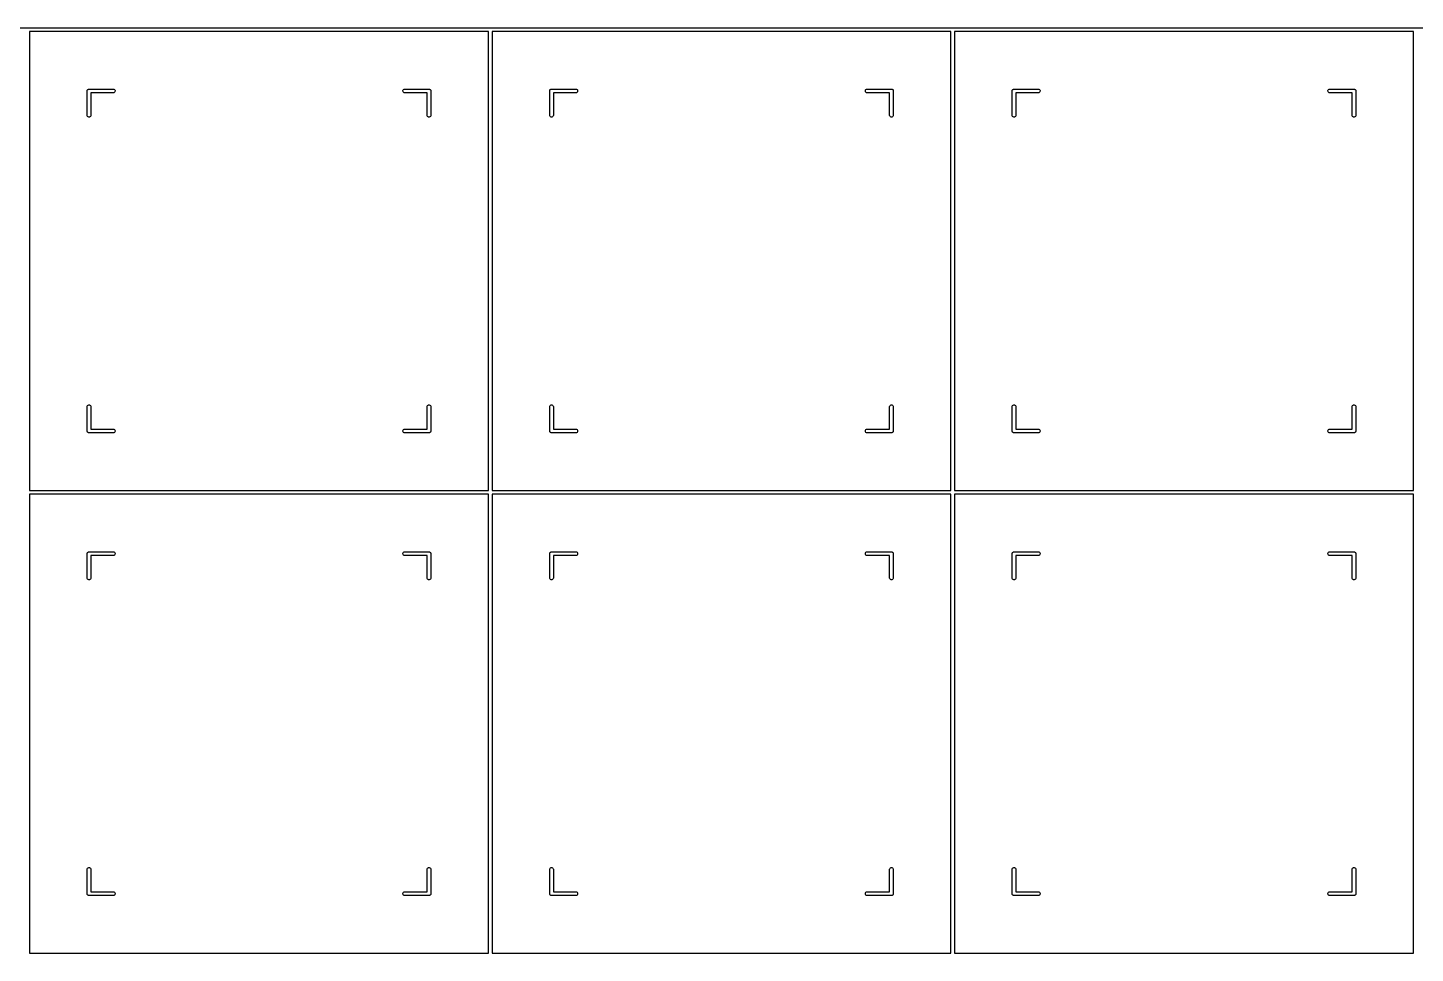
# Model space of a CAD drawing. Extents: x 143 to 352, y -200 to -124.
# Drawn here: x 181 to 238.1, y -161.8 to -123.8 of the extents above; entities that cross this region are included whole.
import ezdxf

# ---------------------------------------------------------------- set-up
doc = ezdxf.new("R2010")
doc.units = 0
doc.header["$MEASUREMENT"] = 0
doc.layers.add('BLACK', color=7, linetype='CONTINUOUS')

msp = doc.modelspace()

# ---------------------------------------------------------------- linework, layer by layer
at = {"layer": 'BLACK', "linetype": 'CONTINUOUS'}
for p, q in [((161.918, -123.75), (352.432, -123.75)), ((181.05, -123.9), (181.05, -142.8)), ((199.95, -123.9), (181.05, -123.9)), ((199.95, -142.8), (199.95, -123.9)), ((200.1, -123.9), (200.1, -142.8)), ((219, -123.9), (200.1, -123.9)), ((219, -142.8), (219, -123.9)), ((219.15, -123.9), (219.15, -142.8)), ((238.05, -123.9), (219.15, -123.9)), ((238.05, -142.8), (238.05, -123.9)), ((183.438, -126.307), (183.442, -126.301)), ((183.442, -126.301), (183.447, -126.297)), ((183.447, -126.297), (183.451, -126.292)), ((183.451, -126.292), (183.457, -126.288)), ((183.457, -126.288), (183.462, -126.284)), ((183.462, -126.284), (183.468, -126.282)), ((183.468, -126.282), (183.474, -126.278)), ((183.474, -126.278), (183.481, -126.277)), ((183.481, -126.277), (183.487, -126.275)), ((183.487, -126.275), (183.493, -126.275)), ((183.493, -126.275), (183.493, -126.275)), ((183.493, -126.275), (184.507, -126.275)), ((184.507, -126.275), (184.526, -126.278)), ((184.526, -126.278), (184.549, -126.292)), ((184.549, -126.292), (184.566, -126.312)), ((196.434, -126.312), (196.451, -126.292)), ((196.451, -126.292), (196.474, -126.278)), ((196.474, -126.278), (196.493, -126.275)), ((196.493, -126.275), (197.507, -126.275)), ((197.507, -126.275), (197.513, -126.275)), ((197.507, -126.275), (197.507, -126.275)), ((197.513, -126.275), (197.519, -126.277)), ((197.519, -126.277), (197.526, -126.278)), ((197.526, -126.278), (197.532, -126.282)), ((197.532, -126.282), (197.538, -126.284)), ((197.538, -126.284), (197.543, -126.288)), ((197.543, -126.288), (197.549, -126.292)), ((197.549, -126.292), (197.553, -126.297)), ((197.553, -126.297), (197.558, -126.301)), ((197.558, -126.301), (197.562, -126.307)), ((202.488, -126.307), (202.492, -126.301)), ((202.492, -126.301), (202.497, -126.297)), ((202.497, -126.297), (202.501, -126.292)), ((202.501, -126.292), (202.507, -126.288)), ((202.507, -126.288), (202.512, -126.284)), ((202.512, -126.284), (202.518, -126.282)), ((202.518, -126.282), (202.524, -126.278)), ((202.524, -126.278), (202.531, -126.277)), ((202.531, -126.277), (202.537, -126.275)), ((202.537, -126.275), (202.543, -126.275)), ((202.543, -126.275), (202.543, -126.275)), ((202.543, -126.275), (203.557, -126.275)), ((203.557, -126.275), (203.576, -126.278)), ((203.576, -126.278), (203.599, -126.292)), ((203.599, -126.292), (203.616, -126.312)), ((215.484, -126.312), (215.501, -126.292)), ((215.501, -126.292), (215.524, -126.278)), ((215.524, -126.278), (215.543, -126.275)), ((215.543, -126.275), (216.557, -126.275)), ((216.557, -126.275), (216.563, -126.275)), ((216.557, -126.275), (216.557, -126.275)), ((216.563, -126.275), (216.569, -126.277)), ((216.569, -126.277), (216.576, -126.278)), ((216.576, -126.278), (216.582, -126.282)), ((216.582, -126.282), (216.588, -126.284)), ((216.588, -126.284), (216.593, -126.288)), ((216.593, -126.288), (216.599, -126.292)), ((216.599, -126.292), (216.603, -126.297)), ((216.603, -126.297), (216.608, -126.301)), ((216.608, -126.301), (216.612, -126.307)), ((221.538, -126.307), (221.542, -126.301)), ((221.542, -126.301), (221.547, -126.297)), ((221.547, -126.297), (221.551, -126.292)), ((221.551, -126.292), (221.557, -126.288)), ((221.557, -126.288), (221.562, -126.284)), ((221.562, -126.284), (221.568, -126.282)), ((221.568, -126.282), (221.574, -126.278)), ((221.574, -126.278), (221.581, -126.277)), ((221.581, -126.277), (221.587, -126.275)), ((221.587, -126.275), (221.593, -126.275)), ((221.593, -126.275), (221.593, -126.275)), ((221.593, -126.275), (222.607, -126.275)), ((222.607, -126.275), (222.626, -126.278)), ((222.626, -126.278), (222.649, -126.292)), ((222.649, -126.292), (222.666, -126.312)), ((234.534, -126.312), (234.551, -126.292)), ((234.551, -126.292), (234.574, -126.278)), ((234.574, -126.278), (234.593, -126.275)), ((234.593, -126.275), (235.607, -126.275)), ((235.607, -126.275), (235.613, -126.275)), ((235.607, -126.275), (235.607, -126.275)), ((235.613, -126.275), (235.619, -126.277)), ((235.619, -126.277), (235.626, -126.278)), ((235.626, -126.278), (235.632, -126.282)), ((235.632, -126.282), (235.638, -126.284)), ((235.638, -126.284), (235.643, -126.288)), ((235.643, -126.288), (235.649, -126.292)), ((235.649, -126.292), (235.653, -126.297)), ((235.653, -126.297), (235.658, -126.301)), ((235.658, -126.301), (235.662, -126.307)), ((183.425, -126.337), (183.427, -126.331)), ((183.425, -126.343), (183.425, -126.337)), ((183.425, -127.357), (183.425, -126.343)), ((183.427, -126.331), (183.428, -126.324)), ((183.428, -126.324), (183.432, -126.318)), ((183.432, -126.318), (183.434, -126.312)), ((183.434, -126.312), (183.438, -126.307)), ((184.507, -126.425), (183.575, -126.425)), ((183.575, -126.425), (183.575, -127.357)), ((184.526, -126.422), (184.507, -126.425)), ((184.549, -126.408), (184.526, -126.422)), ((184.566, -126.388), (184.549, -126.408)), ((184.566, -126.312), (184.575, -126.337)), ((184.575, -126.363), (184.566, -126.388)), ((184.575, -126.337), (184.575, -126.363)), ((196.425, -126.337), (196.434, -126.312)), ((196.425, -126.363), (196.425, -126.337)), ((196.434, -126.388), (196.425, -126.363)), ((196.451, -126.408), (196.434, -126.388)), ((196.474, -126.422), (196.451, -126.408)), ((196.493, -126.425), (196.474, -126.422)), ((197.425, -126.425), (196.493, -126.425)), ((197.425, -127.357), (197.425, -126.425)), ((197.562, -126.307), (197.566, -126.312)), ((197.566, -126.312), (197.568, -126.318)), ((197.568, -126.318), (197.572, -126.324)), ((197.572, -126.324), (197.573, -126.331)), ((197.573, -126.331), (197.575, -126.337)), ((197.575, -126.337), (197.575, -126.343)), ((197.575, -126.343), (197.575, -126.343)), ((197.575, -126.343), (197.575, -127.357)), ((202.475, -126.337), (202.477, -126.331)), ((202.475, -126.343), (202.475, -126.337)), ((202.475, -127.357), (202.475, -126.343)), ((202.477, -126.331), (202.478, -126.324)), ((202.478, -126.324), (202.482, -126.318)), ((202.482, -126.318), (202.484, -126.312)), ((202.484, -126.312), (202.488, -126.307)), ((203.557, -126.425), (202.625, -126.425)), ((202.625, -126.425), (202.625, -127.357)), ((203.576, -126.422), (203.557, -126.425)), ((203.599, -126.408), (203.576, -126.422)), ((203.616, -126.388), (203.599, -126.408)), ((203.616, -126.312), (203.625, -126.337)), ((203.625, -126.363), (203.616, -126.388)), ((203.625, -126.337), (203.625, -126.363)), ((215.475, -126.337), (215.484, -126.312)), ((215.475, -126.363), (215.475, -126.337)), ((215.484, -126.388), (215.475, -126.363)), ((215.501, -126.408), (215.484, -126.388)), ((215.524, -126.422), (215.501, -126.408)), ((215.543, -126.425), (215.524, -126.422)), ((216.475, -126.425), (215.543, -126.425)), ((216.475, -127.357), (216.475, -126.425)), ((216.612, -126.307), (216.616, -126.312)), ((216.616, -126.312), (216.618, -126.318)), ((216.618, -126.318), (216.622, -126.324)), ((216.622, -126.324), (216.623, -126.331)), ((216.623, -126.331), (216.625, -126.337)), ((216.625, -126.337), (216.625, -126.343)), ((216.625, -126.343), (216.625, -126.343)), ((216.625, -126.343), (216.625, -127.357)), ((221.525, -126.337), (221.527, -126.331)), ((221.525, -126.343), (221.525, -126.337)), ((221.525, -127.357), (221.525, -126.343)), ((221.527, -126.331), (221.528, -126.324)), ((221.528, -126.324), (221.532, -126.318)), ((221.532, -126.318), (221.534, -126.312)), ((221.534, -126.312), (221.538, -126.307)), ((222.607, -126.425), (221.675, -126.425)), ((221.675, -126.425), (221.675, -127.357)), ((222.626, -126.422), (222.607, -126.425)), ((222.649, -126.408), (222.626, -126.422)), ((222.666, -126.388), (222.649, -126.408)), ((222.666, -126.312), (222.675, -126.337)), ((222.675, -126.363), (222.666, -126.388)), ((222.675, -126.337), (222.675, -126.363)), ((234.525, -126.337), (234.534, -126.312)), ((234.525, -126.363), (234.525, -126.337)), ((234.534, -126.388), (234.525, -126.363)), ((234.551, -126.408), (234.534, -126.388)), ((234.574, -126.422), (234.551, -126.408)), ((234.593, -126.425), (234.574, -126.422)), ((235.525, -126.425), (234.593, -126.425)), ((235.525, -127.357), (235.525, -126.425)), ((235.662, -126.307), (235.666, -126.312)), ((235.666, -126.312), (235.668, -126.318)), ((235.668, -126.318), (235.672, -126.324)), ((235.672, -126.324), (235.673, -126.331)), ((235.673, -126.331), (235.675, -126.337)), ((235.675, -126.337), (235.675, -126.343)), ((235.675, -126.343), (235.675, -126.343)), ((235.675, -126.343), (235.675, -127.357)), ((183.428, -127.376), (183.425, -127.357)), ((183.442, -127.399), (183.428, -127.376)), ((183.462, -127.416), (183.442, -127.399)), ((183.487, -127.425), (183.462, -127.416)), ((183.513, -127.425), (183.487, -127.425)), ((183.538, -127.416), (183.513, -127.425)), ((183.558, -127.399), (183.538, -127.416)), ((183.572, -127.376), (183.558, -127.399)), ((183.575, -127.357), (183.572, -127.376)), ((197.428, -127.376), (197.425, -127.357)), ((197.442, -127.399), (197.428, -127.376)), ((197.462, -127.416), (197.442, -127.399)), ((197.487, -127.425), (197.462, -127.416)), ((197.513, -127.425), (197.487, -127.425)), ((197.538, -127.416), (197.513, -127.425)), ((197.558, -127.399), (197.538, -127.416)), ((197.572, -127.376), (197.558, -127.399)), ((197.575, -127.357), (197.572, -127.376)), ((202.478, -127.376), (202.475, -127.357)), ((202.492, -127.399), (202.478, -127.376)), ((202.512, -127.416), (202.492, -127.399)), ((202.537, -127.425), (202.512, -127.416)), ((202.563, -127.425), (202.537, -127.425)), ((202.588, -127.416), (202.563, -127.425)), ((202.608, -127.399), (202.588, -127.416)), ((202.622, -127.376), (202.608, -127.399)), ((202.625, -127.357), (202.622, -127.376)), ((216.478, -127.376), (216.475, -127.357)), ((216.492, -127.399), (216.478, -127.376)), ((216.512, -127.416), (216.492, -127.399)), ((216.537, -127.425), (216.512, -127.416)), ((216.563, -127.425), (216.537, -127.425)), ((216.588, -127.416), (216.563, -127.425)), ((216.608, -127.399), (216.588, -127.416)), ((216.622, -127.376), (216.608, -127.399)), ((216.625, -127.357), (216.622, -127.376)), ((221.528, -127.376), (221.525, -127.357)), ((221.542, -127.399), (221.528, -127.376)), ((221.562, -127.416), (221.542, -127.399)), ((221.587, -127.425), (221.562, -127.416)), ((221.613, -127.425), (221.587, -127.425)), ((221.638, -127.416), (221.613, -127.425)), ((221.658, -127.399), (221.638, -127.416)), ((221.672, -127.376), (221.658, -127.399)), ((221.675, -127.357), (221.672, -127.376)), ((235.528, -127.376), (235.525, -127.357)), ((235.542, -127.399), (235.528, -127.376)), ((235.562, -127.416), (235.542, -127.399)), ((235.587, -127.425), (235.562, -127.416)), ((235.613, -127.425), (235.587, -127.425)), ((235.638, -127.416), (235.613, -127.425)), ((235.658, -127.399), (235.638, -127.416)), ((235.672, -127.376), (235.658, -127.399)), ((235.675, -127.357), (235.672, -127.376)), ((183.425, -139.343), (183.428, -139.324)), ((183.425, -140.337), (183.425, -139.343)), ((183.428, -139.324), (183.442, -139.301)), ((183.442, -139.301), (183.462, -139.284)), ((183.462, -139.284), (183.487, -139.275)), ((183.487, -139.275), (183.513, -139.275)), ((183.513, -139.275), (183.538, -139.284)), ((183.538, -139.284), (183.558, -139.301)), ((183.558, -139.301), (183.572, -139.324)), ((183.572, -139.324), (183.575, -139.343)), ((183.575, -139.343), (183.575, -140.275)), ((197.425, -139.343), (197.428, -139.324)), ((197.425, -140.275), (197.425, -139.343)), ((197.428, -139.324), (197.442, -139.301)), ((197.442, -139.301), (197.462, -139.284)), ((197.462, -139.284), (197.487, -139.275)), ((197.487, -139.275), (197.513, -139.275)), ((197.513, -139.275), (197.538, -139.284)), ((197.538, -139.284), (197.558, -139.301)), ((197.558, -139.301), (197.572, -139.324)), ((197.572, -139.324), (197.575, -139.343)), ((197.575, -139.343), (197.575, -140.357)), ((202.475, -139.343), (202.478, -139.324)), ((202.475, -140.337), (202.475, -139.343)), ((202.478, -139.324), (202.492, -139.301)), ((202.492, -139.301), (202.512, -139.284)), ((202.512, -139.284), (202.537, -139.275)), ((202.537, -139.275), (202.563, -139.275)), ((202.563, -139.275), (202.588, -139.284)), ((202.588, -139.284), (202.608, -139.301)), ((202.608, -139.301), (202.622, -139.324)), ((202.622, -139.324), (202.625, -139.343)), ((202.625, -139.343), (202.625, -140.275)), ((216.475, -139.343), (216.478, -139.324)), ((216.475, -140.275), (216.475, -139.343)), ((216.478, -139.324), (216.492, -139.301)), ((216.492, -139.301), (216.512, -139.284)), ((216.512, -139.284), (216.537, -139.275)), ((216.537, -139.275), (216.563, -139.275)), ((216.563, -139.275), (216.588, -139.284)), ((216.588, -139.284), (216.608, -139.301)), ((216.608, -139.301), (216.622, -139.324)), ((216.622, -139.324), (216.625, -139.343)), ((216.625, -139.343), (216.625, -140.357)), ((221.525, -139.343), (221.528, -139.324)), ((221.525, -140.337), (221.525, -139.343)), ((221.528, -139.324), (221.542, -139.301)), ((221.542, -139.301), (221.562, -139.284)), ((221.562, -139.284), (221.587, -139.275)), ((221.587, -139.275), (221.613, -139.275)), ((221.613, -139.275), (221.638, -139.284)), ((221.638, -139.284), (221.658, -139.301)), ((221.658, -139.301), (221.672, -139.324)), ((221.672, -139.324), (221.675, -139.343)), ((221.675, -139.343), (221.675, -140.275)), ((235.525, -139.343), (235.528, -139.324)), ((235.525, -140.275), (235.525, -139.343)), ((235.528, -139.324), (235.542, -139.301)), ((235.542, -139.301), (235.562, -139.284)), ((235.562, -139.284), (235.587, -139.275)), ((235.587, -139.275), (235.613, -139.275)), ((235.613, -139.275), (235.638, -139.284)), ((235.638, -139.284), (235.658, -139.301)), ((235.658, -139.301), (235.672, -139.324)), ((235.672, -139.324), (235.675, -139.343)), ((235.675, -139.343), (235.675, -140.357)), ((183.425, -140.363), (183.425, -140.337)), ((183.427, -140.369), (183.425, -140.363)), ((183.428, -140.376), (183.427, -140.369)), ((183.432, -140.382), (183.428, -140.376)), ((183.434, -140.388), (183.432, -140.382)), ((183.438, -140.393), (183.434, -140.388)), ((183.442, -140.399), (183.438, -140.393)), ((183.447, -140.403), (183.442, -140.399)), ((183.451, -140.408), (183.447, -140.403)), ((183.457, -140.412), (183.451, -140.408)), ((183.462, -140.416), (183.457, -140.412)), ((183.468, -140.418), (183.462, -140.416)), ((183.474, -140.422), (183.468, -140.418)), ((183.481, -140.423), (183.474, -140.422)), ((183.487, -140.425), (183.481, -140.423)), ((183.493, -140.425), (183.487, -140.425)), ((184.507, -140.425), (183.493, -140.425)), ((183.493, -140.425), (183.493, -140.425)), ((183.575, -140.275), (184.507, -140.275)), ((184.507, -140.275), (184.526, -140.278)), ((184.526, -140.422), (184.507, -140.425)), ((184.526, -140.278), (184.549, -140.292)), ((184.549, -140.408), (184.526, -140.422)), ((184.549, -140.292), (184.566, -140.312)), ((184.566, -140.388), (184.549, -140.408)), ((184.566, -140.312), (184.575, -140.337)), ((184.575, -140.363), (184.566, -140.388)), ((184.575, -140.337), (184.575, -140.363)), ((196.425, -140.337), (196.434, -140.312)), ((196.425, -140.363), (196.425, -140.337)), ((196.434, -140.388), (196.425, -140.363)), ((196.434, -140.312), (196.451, -140.292)), ((196.451, -140.408), (196.434, -140.388)), ((196.451, -140.292), (196.474, -140.278)), ((196.474, -140.422), (196.451, -140.408)), ((196.474, -140.278), (196.493, -140.275)), ((196.493, -140.425), (196.474, -140.422)), ((196.493, -140.275), (197.425, -140.275)), ((197.507, -140.425), (196.493, -140.425)), ((197.513, -140.425), (197.507, -140.425)), ((197.507, -140.425), (197.507, -140.425)), ((197.519, -140.423), (197.513, -140.425)), ((197.526, -140.422), (197.519, -140.423)), ((197.532, -140.418), (197.526, -140.422)), ((197.538, -140.416), (197.532, -140.418)), ((197.543, -140.412), (197.538, -140.416)), ((197.549, -140.408), (197.543, -140.412)), ((197.553, -140.403), (197.549, -140.408)), ((197.558, -140.399), (197.553, -140.403)), ((197.562, -140.393), (197.558, -140.399)), ((197.566, -140.388), (197.562, -140.393)), ((197.568, -140.382), (197.566, -140.388)), ((197.572, -140.376), (197.568, -140.382)), ((197.573, -140.369), (197.572, -140.376)), ((197.575, -140.363), (197.573, -140.369)), ((197.575, -140.357), (197.575, -140.357)), ((197.575, -140.357), (197.575, -140.363)), ((202.475, -140.363), (202.475, -140.337)), ((202.477, -140.369), (202.475, -140.363)), ((202.478, -140.376), (202.477, -140.369)), ((202.482, -140.382), (202.478, -140.376)), ((202.484, -140.388), (202.482, -140.382)), ((202.488, -140.393), (202.484, -140.388)), ((202.492, -140.399), (202.488, -140.393)), ((202.497, -140.403), (202.492, -140.399)), ((202.501, -140.408), (202.497, -140.403)), ((202.507, -140.412), (202.501, -140.408)), ((202.512, -140.416), (202.507, -140.412)), ((202.518, -140.418), (202.512, -140.416)), ((202.524, -140.422), (202.518, -140.418)), ((202.531, -140.423), (202.524, -140.422)), ((202.537, -140.425), (202.531, -140.423)), ((202.543, -140.425), (202.537, -140.425)), ((203.557, -140.425), (202.543, -140.425)), ((202.543, -140.425), (202.543, -140.425)), ((202.625, -140.275), (203.557, -140.275)), ((203.557, -140.275), (203.576, -140.278)), ((203.576, -140.422), (203.557, -140.425)), ((203.576, -140.278), (203.599, -140.292)), ((203.599, -140.408), (203.576, -140.422)), ((203.599, -140.292), (203.616, -140.312)), ((203.616, -140.388), (203.599, -140.408)), ((203.616, -140.312), (203.625, -140.337)), ((203.625, -140.363), (203.616, -140.388)), ((203.625, -140.337), (203.625, -140.363)), ((215.475, -140.337), (215.484, -140.312)), ((215.475, -140.363), (215.475, -140.337)), ((215.484, -140.388), (215.475, -140.363)), ((215.484, -140.312), (215.501, -140.292)), ((215.501, -140.408), (215.484, -140.388)), ((215.501, -140.292), (215.524, -140.278)), ((215.524, -140.422), (215.501, -140.408)), ((215.524, -140.278), (215.543, -140.275)), ((215.543, -140.425), (215.524, -140.422)), ((215.543, -140.275), (216.475, -140.275)), ((216.557, -140.425), (215.543, -140.425)), ((216.563, -140.425), (216.557, -140.425)), ((216.557, -140.425), (216.557, -140.425)), ((216.569, -140.423), (216.563, -140.425)), ((216.576, -140.422), (216.569, -140.423)), ((216.582, -140.418), (216.576, -140.422)), ((216.588, -140.416), (216.582, -140.418)), ((216.593, -140.412), (216.588, -140.416)), ((216.599, -140.408), (216.593, -140.412)), ((216.603, -140.403), (216.599, -140.408)), ((216.608, -140.399), (216.603, -140.403)), ((216.612, -140.393), (216.608, -140.399)), ((216.616, -140.388), (216.612, -140.393)), ((216.618, -140.382), (216.616, -140.388)), ((216.622, -140.376), (216.618, -140.382)), ((216.623, -140.369), (216.622, -140.376)), ((216.625, -140.363), (216.623, -140.369)), ((216.625, -140.357), (216.625, -140.357)), ((216.625, -140.357), (216.625, -140.363)), ((221.525, -140.363), (221.525, -140.337)), ((221.527, -140.369), (221.525, -140.363)), ((221.528, -140.376), (221.527, -140.369)), ((221.532, -140.382), (221.528, -140.376)), ((221.534, -140.388), (221.532, -140.382)), ((221.538, -140.393), (221.534, -140.388)), ((221.542, -140.399), (221.538, -140.393)), ((221.547, -140.403), (221.542, -140.399)), ((221.551, -140.408), (221.547, -140.403)), ((221.557, -140.412), (221.551, -140.408)), ((221.562, -140.416), (221.557, -140.412)), ((221.568, -140.418), (221.562, -140.416)), ((221.574, -140.422), (221.568, -140.418)), ((221.581, -140.423), (221.574, -140.422)), ((221.587, -140.425), (221.581, -140.423)), ((221.593, -140.425), (221.587, -140.425)), ((222.607, -140.425), (221.593, -140.425)), ((221.593, -140.425), (221.593, -140.425)), ((221.675, -140.275), (222.607, -140.275)), ((222.607, -140.275), (222.626, -140.278)), ((222.626, -140.422), (222.607, -140.425)), ((222.626, -140.278), (222.649, -140.292)), ((222.649, -140.408), (222.626, -140.422)), ((222.649, -140.292), (222.666, -140.312)), ((222.666, -140.388), (222.649, -140.408)), ((222.666, -140.312), (222.675, -140.337)), ((222.675, -140.363), (222.666, -140.388)), ((222.675, -140.337), (222.675, -140.363)), ((234.525, -140.337), (234.534, -140.312)), ((234.525, -140.363), (234.525, -140.337)), ((234.534, -140.388), (234.525, -140.363)), ((234.534, -140.312), (234.551, -140.292)), ((234.551, -140.408), (234.534, -140.388)), ((234.551, -140.292), (234.574, -140.278)), ((234.574, -140.422), (234.551, -140.408)), ((234.574, -140.278), (234.593, -140.275)), ((234.593, -140.425), (234.574, -140.422)), ((234.593, -140.275), (235.525, -140.275)), ((235.607, -140.425), (234.593, -140.425)), ((235.613, -140.425), (235.607, -140.425)), ((235.607, -140.425), (235.607, -140.425)), ((235.619, -140.423), (235.613, -140.425)), ((235.626, -140.422), (235.619, -140.423)), ((235.632, -140.418), (235.626, -140.422)), ((235.638, -140.416), (235.632, -140.418)), ((235.643, -140.412), (235.638, -140.416)), ((235.649, -140.408), (235.643, -140.412)), ((235.653, -140.403), (235.649, -140.408)), ((235.658, -140.399), (235.653, -140.403)), ((235.662, -140.393), (235.658, -140.399)), ((235.666, -140.388), (235.662, -140.393)), ((235.668, -140.382), (235.666, -140.388)), ((235.672, -140.376), (235.668, -140.382)), ((235.673, -140.369), (235.672, -140.376)), ((235.675, -140.363), (235.673, -140.369)), ((235.675, -140.357), (235.675, -140.357)), ((235.675, -140.357), (235.675, -140.363)), ((181.05, -142.8), (199.95, -142.8)), ((200.1, -142.8), (219, -142.8)), ((219.15, -142.8), (238.05, -142.8)), ((181.05, -142.95), (181.05, -161.85)), ((199.95, -142.95), (181.05, -142.95)), ((199.95, -161.85), (199.95, -142.95)), ((200.1, -142.95), (200.1, -161.85)), ((219, -142.95), (200.1, -142.95)), ((219, -161.85), (219, -142.95)), ((219.15, -142.95), (219.15, -161.85)), ((238.05, -142.95), (219.15, -142.95)), ((238.05, -161.85), (238.05, -142.95)), ((183.425, -145.387), (183.427, -145.381)), ((183.425, -145.393), (183.425, -145.387)), ((183.425, -146.407), (183.425, -145.393)), ((183.427, -145.381), (183.428, -145.374)), ((183.428, -145.374), (183.432, -145.368)), ((183.432, -145.368), (183.434, -145.362)), ((183.434, -145.362), (183.438, -145.357)), ((183.438, -145.357), (183.442, -145.351)), ((183.442, -145.351), (183.447, -145.347)), ((183.447, -145.347), (183.451, -145.342)), ((183.451, -145.342), (183.457, -145.338)), ((183.457, -145.338), (183.462, -145.334)), ((183.462, -145.334), (183.468, -145.332)), ((183.468, -145.332), (183.474, -145.328)), ((183.474, -145.328), (183.481, -145.327)), ((183.481, -145.327), (183.487, -145.325)), ((183.487, -145.325), (183.493, -145.325)), ((183.493, -145.325), (183.493, -145.325)), ((183.493, -145.325), (184.507, -145.325)), ((184.507, -145.475), (183.575, -145.475)), ((183.575, -145.475), (183.575, -146.407)), ((184.507, -145.325), (184.526, -145.328)), ((184.526, -145.472), (184.507, -145.475)), ((184.526, -145.328), (184.549, -145.342)), ((184.549, -145.458), (184.526, -145.472)), ((184.549, -145.342), (184.566, -145.362)), ((184.566, -145.438), (184.549, -145.458)), ((184.566, -145.362), (184.575, -145.387)), ((184.575, -145.413), (184.566, -145.438)), ((184.575, -145.387), (184.575, -145.413)), ((196.425, -145.387), (196.434, -145.362)), ((196.425, -145.413), (196.425, -145.387)), ((196.434, -145.438), (196.425, -145.413)), ((196.434, -145.362), (196.451, -145.342)), ((196.451, -145.458), (196.434, -145.438)), ((196.451, -145.342), (196.474, -145.328)), ((196.474, -145.472), (196.451, -145.458)), ((196.474, -145.328), (196.493, -145.325)), ((196.493, -145.475), (196.474, -145.472)), ((196.493, -145.325), (197.507, -145.325)), ((197.425, -145.475), (196.493, -145.475)), ((197.425, -146.407), (197.425, -145.475)), ((197.507, -145.325), (197.513, -145.325)), ((197.507, -145.325), (197.507, -145.325)), ((197.513, -145.325), (197.519, -145.327)), ((197.519, -145.327), (197.526, -145.328)), ((197.526, -145.328), (197.532, -145.332)), ((197.532, -145.332), (197.538, -145.334)), ((197.538, -145.334), (197.543, -145.338)), ((197.543, -145.338), (197.549, -145.342)), ((197.549, -145.342), (197.553, -145.347)), ((197.553, -145.347), (197.558, -145.351)), ((197.558, -145.351), (197.562, -145.357)), ((197.562, -145.357), (197.566, -145.362)), ((197.566, -145.362), (197.568, -145.368)), ((197.568, -145.368), (197.572, -145.374)), ((197.572, -145.374), (197.573, -145.381)), ((197.573, -145.381), (197.575, -145.387)), ((197.575, -145.387), (197.575, -145.393)), ((197.575, -145.393), (197.575, -145.393)), ((197.575, -145.393), (197.575, -146.407)), ((202.475, -145.387), (202.477, -145.381)), ((202.475, -145.393), (202.475, -145.387)), ((202.475, -146.407), (202.475, -145.393)), ((202.477, -145.381), (202.478, -145.374)), ((202.478, -145.374), (202.482, -145.368)), ((202.482, -145.368), (202.484, -145.362)), ((202.484, -145.362), (202.488, -145.357)), ((202.488, -145.357), (202.492, -145.351)), ((202.492, -145.351), (202.497, -145.347)), ((202.497, -145.347), (202.501, -145.342)), ((202.501, -145.342), (202.507, -145.338)), ((202.507, -145.338), (202.512, -145.334)), ((202.512, -145.334), (202.518, -145.332)), ((202.518, -145.332), (202.524, -145.328)), ((202.524, -145.328), (202.531, -145.327)), ((202.531, -145.327), (202.537, -145.325)), ((202.537, -145.325), (202.543, -145.325)), ((202.543, -145.325), (202.543, -145.325)), ((202.543, -145.325), (203.557, -145.325)), ((203.557, -145.475), (202.625, -145.475)), ((202.625, -145.475), (202.625, -146.407)), ((203.557, -145.325), (203.576, -145.328)), ((203.576, -145.472), (203.557, -145.475)), ((203.576, -145.328), (203.599, -145.342)), ((203.599, -145.458), (203.576, -145.472)), ((203.599, -145.342), (203.616, -145.362)), ((203.616, -145.438), (203.599, -145.458)), ((203.616, -145.362), (203.625, -145.387)), ((203.625, -145.413), (203.616, -145.438)), ((203.625, -145.387), (203.625, -145.413)), ((215.475, -145.387), (215.484, -145.362)), ((215.475, -145.413), (215.475, -145.387)), ((215.484, -145.438), (215.475, -145.413)), ((215.484, -145.362), (215.501, -145.342)), ((215.501, -145.458), (215.484, -145.438)), ((215.501, -145.342), (215.524, -145.328)), ((215.524, -145.472), (215.501, -145.458)), ((215.524, -145.328), (215.543, -145.325)), ((215.543, -145.475), (215.524, -145.472)), ((215.543, -145.325), (216.557, -145.325)), ((216.475, -145.475), (215.543, -145.475)), ((216.475, -146.407), (216.475, -145.475)), ((216.557, -145.325), (216.563, -145.325)), ((216.557, -145.325), (216.557, -145.325)), ((216.563, -145.325), (216.569, -145.327)), ((216.569, -145.327), (216.576, -145.328)), ((216.576, -145.328), (216.582, -145.332)), ((216.582, -145.332), (216.588, -145.334)), ((216.588, -145.334), (216.593, -145.338)), ((216.593, -145.338), (216.599, -145.342)), ((216.599, -145.342), (216.603, -145.347)), ((216.603, -145.347), (216.608, -145.351)), ((216.608, -145.351), (216.612, -145.357)), ((216.612, -145.357), (216.616, -145.362)), ((216.616, -145.362), (216.618, -145.368)), ((216.618, -145.368), (216.622, -145.374)), ((216.622, -145.374), (216.623, -145.381)), ((216.623, -145.381), (216.625, -145.387)), ((216.625, -145.387), (216.625, -145.393)), ((216.625, -145.393), (216.625, -145.393)), ((216.625, -145.393), (216.625, -146.407)), ((221.525, -145.387), (221.527, -145.381)), ((221.525, -145.393), (221.525, -145.387)), ((221.525, -146.407), (221.525, -145.393)), ((221.527, -145.381), (221.528, -145.374)), ((221.528, -145.374), (221.532, -145.368)), ((221.532, -145.368), (221.534, -145.362)), ((221.534, -145.362), (221.538, -145.357)), ((221.538, -145.357), (221.542, -145.351)), ((221.542, -145.351), (221.547, -145.347)), ((221.547, -145.347), (221.551, -145.342)), ((221.551, -145.342), (221.557, -145.338)), ((221.557, -145.338), (221.562, -145.334)), ((221.562, -145.334), (221.568, -145.332)), ((221.568, -145.332), (221.574, -145.328)), ((221.574, -145.328), (221.581, -145.327)), ((221.581, -145.327), (221.587, -145.325)), ((221.587, -145.325), (221.593, -145.325)), ((221.593, -145.325), (221.593, -145.325)), ((221.593, -145.325), (222.607, -145.325)), ((222.607, -145.475), (221.675, -145.475)), ((221.675, -145.475), (221.675, -146.407)), ((222.607, -145.325), (222.626, -145.328)), ((222.626, -145.472), (222.607, -145.475)), ((222.626, -145.328), (222.649, -145.342)), ((222.649, -145.458), (222.626, -145.472)), ((222.649, -145.342), (222.666, -145.362)), ((222.666, -145.438), (222.649, -145.458)), ((222.666, -145.362), (222.675, -145.387)), ((222.675, -145.413), (222.666, -145.438)), ((222.675, -145.387), (222.675, -145.413)), ((234.525, -145.387), (234.534, -145.362)), ((234.525, -145.413), (234.525, -145.387)), ((234.534, -145.438), (234.525, -145.413)), ((234.534, -145.362), (234.551, -145.342)), ((234.551, -145.458), (234.534, -145.438)), ((234.551, -145.342), (234.574, -145.328)), ((234.574, -145.472), (234.551, -145.458)), ((234.574, -145.328), (234.593, -145.325)), ((234.593, -145.475), (234.574, -145.472)), ((234.593, -145.325), (235.607, -145.325)), ((235.525, -145.475), (234.593, -145.475)), ((235.525, -146.407), (235.525, -145.475)), ((235.607, -145.325), (235.613, -145.325)), ((235.607, -145.325), (235.607, -145.325)), ((235.613, -145.325), (235.619, -145.327)), ((235.619, -145.327), (235.626, -145.328)), ((235.626, -145.328), (235.632, -145.332)), ((235.632, -145.332), (235.638, -145.334)), ((235.638, -145.334), (235.643, -145.338)), ((235.643, -145.338), (235.649, -145.342)), ((235.649, -145.342), (235.653, -145.347)), ((235.653, -145.347), (235.658, -145.351)), ((235.658, -145.351), (235.662, -145.357)), ((235.662, -145.357), (235.666, -145.362)), ((235.666, -145.362), (235.668, -145.368)), ((235.668, -145.368), (235.672, -145.374)), ((235.672, -145.374), (235.673, -145.381)), ((235.673, -145.381), (235.675, -145.387)), ((235.675, -145.387), (235.675, -145.393)), ((235.675, -145.393), (235.675, -145.393)), ((235.675, -145.393), (235.675, -146.407)), ((183.428, -146.426), (183.425, -146.407)), ((183.442, -146.449), (183.428, -146.426)), ((183.462, -146.466), (183.442, -146.449)), ((183.487, -146.475), (183.462, -146.466)), ((183.513, -146.475), (183.487, -146.475)), ((183.538, -146.466), (183.513, -146.475)), ((183.558, -146.449), (183.538, -146.466)), ((183.572, -146.426), (183.558, -146.449)), ((183.575, -146.407), (183.572, -146.426)), ((197.428, -146.426), (197.425, -146.407)), ((197.442, -146.449), (197.428, -146.426)), ((197.462, -146.466), (197.442, -146.449)), ((197.487, -146.475), (197.462, -146.466)), ((197.513, -146.475), (197.487, -146.475)), ((197.538, -146.466), (197.513, -146.475)), ((197.558, -146.449), (197.538, -146.466)), ((197.572, -146.426), (197.558, -146.449)), ((197.575, -146.407), (197.572, -146.426)), ((202.478, -146.426), (202.475, -146.407)), ((202.492, -146.449), (202.478, -146.426)), ((202.512, -146.466), (202.492, -146.449)), ((202.537, -146.475), (202.512, -146.466)), ((202.563, -146.475), (202.537, -146.475)), ((202.588, -146.466), (202.563, -146.475)), ((202.608, -146.449), (202.588, -146.466)), ((202.622, -146.426), (202.608, -146.449)), ((202.625, -146.407), (202.622, -146.426)), ((216.478, -146.426), (216.475, -146.407)), ((216.492, -146.449), (216.478, -146.426)), ((216.512, -146.466), (216.492, -146.449)), ((216.537, -146.475), (216.512, -146.466)), ((216.563, -146.475), (216.537, -146.475)), ((216.588, -146.466), (216.563, -146.475)), ((216.608, -146.449), (216.588, -146.466)), ((216.622, -146.426), (216.608, -146.449)), ((216.625, -146.407), (216.622, -146.426)), ((221.528, -146.426), (221.525, -146.407)), ((221.542, -146.449), (221.528, -146.426)), ((221.562, -146.466), (221.542, -146.449)), ((221.587, -146.475), (221.562, -146.466)), ((221.613, -146.475), (221.587, -146.475)), ((221.638, -146.466), (221.613, -146.475)), ((221.658, -146.449), (221.638, -146.466)), ((221.672, -146.426), (221.658, -146.449)), ((221.675, -146.407), (221.672, -146.426)), ((235.528, -146.426), (235.525, -146.407)), ((235.542, -146.449), (235.528, -146.426)), ((235.562, -146.466), (235.542, -146.449)), ((235.587, -146.475), (235.562, -146.466)), ((235.613, -146.475), (235.587, -146.475)), ((235.638, -146.466), (235.613, -146.475)), ((235.658, -146.449), (235.638, -146.466)), ((235.672, -146.426), (235.658, -146.449)), ((235.675, -146.407), (235.672, -146.426)), ((183.425, -158.393), (183.428, -158.374)), ((183.425, -159.387), (183.425, -158.393)), ((183.428, -158.374), (183.442, -158.351)), ((183.442, -158.351), (183.462, -158.334)), ((183.462, -158.334), (183.487, -158.325)), ((183.487, -158.325), (183.513, -158.325)), ((183.513, -158.325), (183.538, -158.334)), ((183.538, -158.334), (183.558, -158.351)), ((183.558, -158.351), (183.572, -158.374)), ((183.572, -158.374), (183.575, -158.393)), ((183.575, -158.393), (183.575, -159.325)), ((197.425, -158.393), (197.428, -158.374)), ((197.425, -159.325), (197.425, -158.393)), ((197.428, -158.374), (197.442, -158.351)), ((197.442, -158.351), (197.462, -158.334)), ((197.462, -158.334), (197.487, -158.325)), ((197.487, -158.325), (197.513, -158.325)), ((197.513, -158.325), (197.538, -158.334)), ((197.538, -158.334), (197.558, -158.351)), ((197.558, -158.351), (197.572, -158.374)), ((197.572, -158.374), (197.575, -158.393)), ((197.575, -158.393), (197.575, -159.407)), ((202.475, -158.393), (202.478, -158.374)), ((202.475, -159.387), (202.475, -158.393)), ((202.478, -158.374), (202.492, -158.351)), ((202.492, -158.351), (202.512, -158.334)), ((202.512, -158.334), (202.537, -158.325)), ((202.537, -158.325), (202.563, -158.325)), ((202.563, -158.325), (202.588, -158.334)), ((202.588, -158.334), (202.608, -158.351)), ((202.608, -158.351), (202.622, -158.374)), ((202.622, -158.374), (202.625, -158.393)), ((202.625, -158.393), (202.625, -159.325)), ((216.475, -158.393), (216.478, -158.374)), ((216.475, -159.325), (216.475, -158.393)), ((216.478, -158.374), (216.492, -158.351)), ((216.492, -158.351), (216.512, -158.334)), ((216.512, -158.334), (216.537, -158.325)), ((216.537, -158.325), (216.563, -158.325)), ((216.563, -158.325), (216.588, -158.334)), ((216.588, -158.334), (216.608, -158.351)), ((216.608, -158.351), (216.622, -158.374)), ((216.622, -158.374), (216.625, -158.393)), ((216.625, -158.393), (216.625, -159.407)), ((221.525, -158.393), (221.528, -158.374)), ((221.525, -159.387), (221.525, -158.393)), ((221.528, -158.374), (221.542, -158.351)), ((221.542, -158.351), (221.562, -158.334)), ((221.562, -158.334), (221.587, -158.325)), ((221.587, -158.325), (221.613, -158.325)), ((221.613, -158.325), (221.638, -158.334)), ((221.638, -158.334), (221.658, -158.351)), ((221.658, -158.351), (221.672, -158.374)), ((221.672, -158.374), (221.675, -158.393)), ((221.675, -158.393), (221.675, -159.325)), ((235.525, -158.393), (235.528, -158.374)), ((235.525, -159.325), (235.525, -158.393)), ((235.528, -158.374), (235.542, -158.351)), ((235.542, -158.351), (235.562, -158.334)), ((235.562, -158.334), (235.587, -158.325)), ((235.587, -158.325), (235.613, -158.325)), ((235.613, -158.325), (235.638, -158.334)), ((235.638, -158.334), (235.658, -158.351)), ((235.658, -158.351), (235.672, -158.374)), ((235.672, -158.374), (235.675, -158.393)), ((235.675, -158.393), (235.675, -159.407)), ((183.425, -159.413), (183.425, -159.387)), ((183.427, -159.419), (183.425, -159.413)), ((183.428, -159.426), (183.427, -159.419)), ((183.432, -159.432), (183.428, -159.426)), ((183.434, -159.438), (183.432, -159.432)), ((183.438, -159.443), (183.434, -159.438)), ((183.442, -159.449), (183.438, -159.443)), ((183.575, -159.325), (184.507, -159.325)), ((184.507, -159.325), (184.526, -159.328)), ((184.526, -159.328), (184.549, -159.342)), ((184.549, -159.342), (184.566, -159.362)), ((184.566, -159.438), (184.549, -159.458)), ((184.566, -159.362), (184.575, -159.387)), ((184.575, -159.413), (184.566, -159.438)), ((184.575, -159.387), (184.575, -159.413)), ((196.425, -159.387), (196.434, -159.362)), ((196.425, -159.413), (196.425, -159.387)), ((196.434, -159.438), (196.425, -159.413)), ((196.434, -159.362), (196.451, -159.342)), ((196.451, -159.458), (196.434, -159.438)), ((196.451, -159.342), (196.474, -159.328)), ((196.474, -159.328), (196.493, -159.325)), ((196.493, -159.325), (197.425, -159.325)), ((197.562, -159.443), (197.558, -159.449)), ((197.566, -159.438), (197.562, -159.443)), ((197.568, -159.432), (197.566, -159.438)), ((197.572, -159.426), (197.568, -159.432)), ((197.573, -159.419), (197.572, -159.426)), ((197.575, -159.413), (197.573, -159.419)), ((197.575, -159.407), (197.575, -159.407)), ((197.575, -159.407), (197.575, -159.413)), ((202.475, -159.413), (202.475, -159.387)), ((202.477, -159.419), (202.475, -159.413)), ((202.478, -159.426), (202.477, -159.419)), ((202.482, -159.432), (202.478, -159.426)), ((202.484, -159.438), (202.482, -159.432)), ((202.488, -159.443), (202.484, -159.438)), ((202.492, -159.449), (202.488, -159.443)), ((202.625, -159.325), (203.557, -159.325)), ((203.557, -159.325), (203.576, -159.328)), ((203.576, -159.328), (203.599, -159.342)), ((203.599, -159.342), (203.616, -159.362)), ((203.616, -159.438), (203.599, -159.458)), ((203.616, -159.362), (203.625, -159.387)), ((203.625, -159.413), (203.616, -159.438)), ((203.625, -159.387), (203.625, -159.413)), ((215.475, -159.387), (215.484, -159.362)), ((215.475, -159.413), (215.475, -159.387)), ((215.484, -159.438), (215.475, -159.413)), ((215.484, -159.362), (215.501, -159.342)), ((215.501, -159.458), (215.484, -159.438)), ((215.501, -159.342), (215.524, -159.328)), ((215.524, -159.328), (215.543, -159.325)), ((215.543, -159.325), (216.475, -159.325)), ((216.612, -159.443), (216.608, -159.449)), ((216.616, -159.438), (216.612, -159.443)), ((216.618, -159.432), (216.616, -159.438)), ((216.622, -159.426), (216.618, -159.432)), ((216.623, -159.419), (216.622, -159.426)), ((216.625, -159.413), (216.623, -159.419)), ((216.625, -159.407), (216.625, -159.407)), ((216.625, -159.407), (216.625, -159.413)), ((221.525, -159.413), (221.525, -159.387)), ((221.527, -159.419), (221.525, -159.413)), ((221.528, -159.426), (221.527, -159.419)), ((221.532, -159.432), (221.528, -159.426)), ((221.534, -159.438), (221.532, -159.432)), ((221.538, -159.443), (221.534, -159.438)), ((221.542, -159.449), (221.538, -159.443)), ((221.675, -159.325), (222.607, -159.325)), ((222.607, -159.325), (222.626, -159.328)), ((222.626, -159.328), (222.649, -159.342)), ((222.649, -159.342), (222.666, -159.362)), ((222.666, -159.438), (222.649, -159.458)), ((222.666, -159.362), (222.675, -159.387)), ((222.675, -159.413), (222.666, -159.438)), ((222.675, -159.387), (222.675, -159.413)), ((234.525, -159.387), (234.534, -159.362)), ((234.525, -159.413), (234.525, -159.387)), ((234.534, -159.438), (234.525, -159.413)), ((234.534, -159.362), (234.551, -159.342)), ((234.551, -159.458), (234.534, -159.438)), ((234.551, -159.342), (234.574, -159.328)), ((234.574, -159.328), (234.593, -159.325)), ((234.593, -159.325), (235.525, -159.325)), ((235.662, -159.443), (235.658, -159.449)), ((235.666, -159.438), (235.662, -159.443)), ((235.668, -159.432), (235.666, -159.438)), ((235.672, -159.426), (235.668, -159.432)), ((235.673, -159.419), (235.672, -159.426)), ((235.675, -159.413), (235.673, -159.419)), ((235.675, -159.407), (235.675, -159.407)), ((235.675, -159.407), (235.675, -159.413)), ((183.447, -159.453), (183.442, -159.449)), ((183.451, -159.458), (183.447, -159.453)), ((183.457, -159.462), (183.451, -159.458)), ((183.462, -159.466), (183.457, -159.462)), ((183.468, -159.468), (183.462, -159.466)), ((183.474, -159.472), (183.468, -159.468)), ((183.481, -159.473), (183.474, -159.472)), ((183.487, -159.475), (183.481, -159.473)), ((183.493, -159.475), (183.487, -159.475)), ((184.507, -159.475), (183.493, -159.475)), ((183.493, -159.475), (183.493, -159.475)), ((184.526, -159.472), (184.507, -159.475)), ((184.549, -159.458), (184.526, -159.472)), ((196.474, -159.472), (196.451, -159.458)), ((196.493, -159.475), (196.474, -159.472)), ((197.507, -159.475), (196.493, -159.475)), ((197.513, -159.475), (197.507, -159.475)), ((197.507, -159.475), (197.507, -159.475)), ((197.519, -159.473), (197.513, -159.475)), ((197.526, -159.472), (197.519, -159.473)), ((197.532, -159.468), (197.526, -159.472)), ((197.538, -159.466), (197.532, -159.468)), ((197.543, -159.462), (197.538, -159.466)), ((197.549, -159.458), (197.543, -159.462)), ((197.553, -159.453), (197.549, -159.458)), ((197.558, -159.449), (197.553, -159.453)), ((202.497, -159.453), (202.492, -159.449)), ((202.501, -159.458), (202.497, -159.453)), ((202.507, -159.462), (202.501, -159.458)), ((202.512, -159.466), (202.507, -159.462)), ((202.518, -159.468), (202.512, -159.466)), ((202.524, -159.472), (202.518, -159.468)), ((202.531, -159.473), (202.524, -159.472)), ((202.537, -159.475), (202.531, -159.473)), ((202.543, -159.475), (202.537, -159.475)), ((203.557, -159.475), (202.543, -159.475)), ((202.543, -159.475), (202.543, -159.475)), ((203.576, -159.472), (203.557, -159.475)), ((203.599, -159.458), (203.576, -159.472)), ((215.524, -159.472), (215.501, -159.458)), ((215.543, -159.475), (215.524, -159.472)), ((216.557, -159.475), (215.543, -159.475)), ((216.563, -159.475), (216.557, -159.475)), ((216.557, -159.475), (216.557, -159.475)), ((216.569, -159.473), (216.563, -159.475)), ((216.576, -159.472), (216.569, -159.473)), ((216.582, -159.468), (216.576, -159.472)), ((216.588, -159.466), (216.582, -159.468)), ((216.593, -159.462), (216.588, -159.466)), ((216.599, -159.458), (216.593, -159.462)), ((216.603, -159.453), (216.599, -159.458)), ((216.608, -159.449), (216.603, -159.453)), ((221.547, -159.453), (221.542, -159.449)), ((221.551, -159.458), (221.547, -159.453)), ((221.557, -159.462), (221.551, -159.458)), ((221.562, -159.466), (221.557, -159.462)), ((221.568, -159.468), (221.562, -159.466)), ((221.574, -159.472), (221.568, -159.468)), ((221.581, -159.473), (221.574, -159.472)), ((221.587, -159.475), (221.581, -159.473)), ((221.593, -159.475), (221.587, -159.475)), ((222.607, -159.475), (221.593, -159.475)), ((221.593, -159.475), (221.593, -159.475)), ((222.626, -159.472), (222.607, -159.475)), ((222.649, -159.458), (222.626, -159.472)), ((234.574, -159.472), (234.551, -159.458)), ((234.593, -159.475), (234.574, -159.472)), ((235.607, -159.475), (234.593, -159.475)), ((235.613, -159.475), (235.607, -159.475)), ((235.607, -159.475), (235.607, -159.475)), ((235.619, -159.473), (235.613, -159.475)), ((235.626, -159.472), (235.619, -159.473)), ((235.632, -159.468), (235.626, -159.472)), ((235.638, -159.466), (235.632, -159.468)), ((235.643, -159.462), (235.638, -159.466)), ((235.649, -159.458), (235.643, -159.462)), ((235.653, -159.453), (235.649, -159.458)), ((235.658, -159.449), (235.653, -159.453)), ((181.05, -161.85), (199.95, -161.85)), ((200.1, -161.85), (219, -161.85)), ((219.15, -161.85), (238.05, -161.85))]:
    msp.add_line(p, q, dxfattribs=at)

doc.saveas('drawing.dxf')
